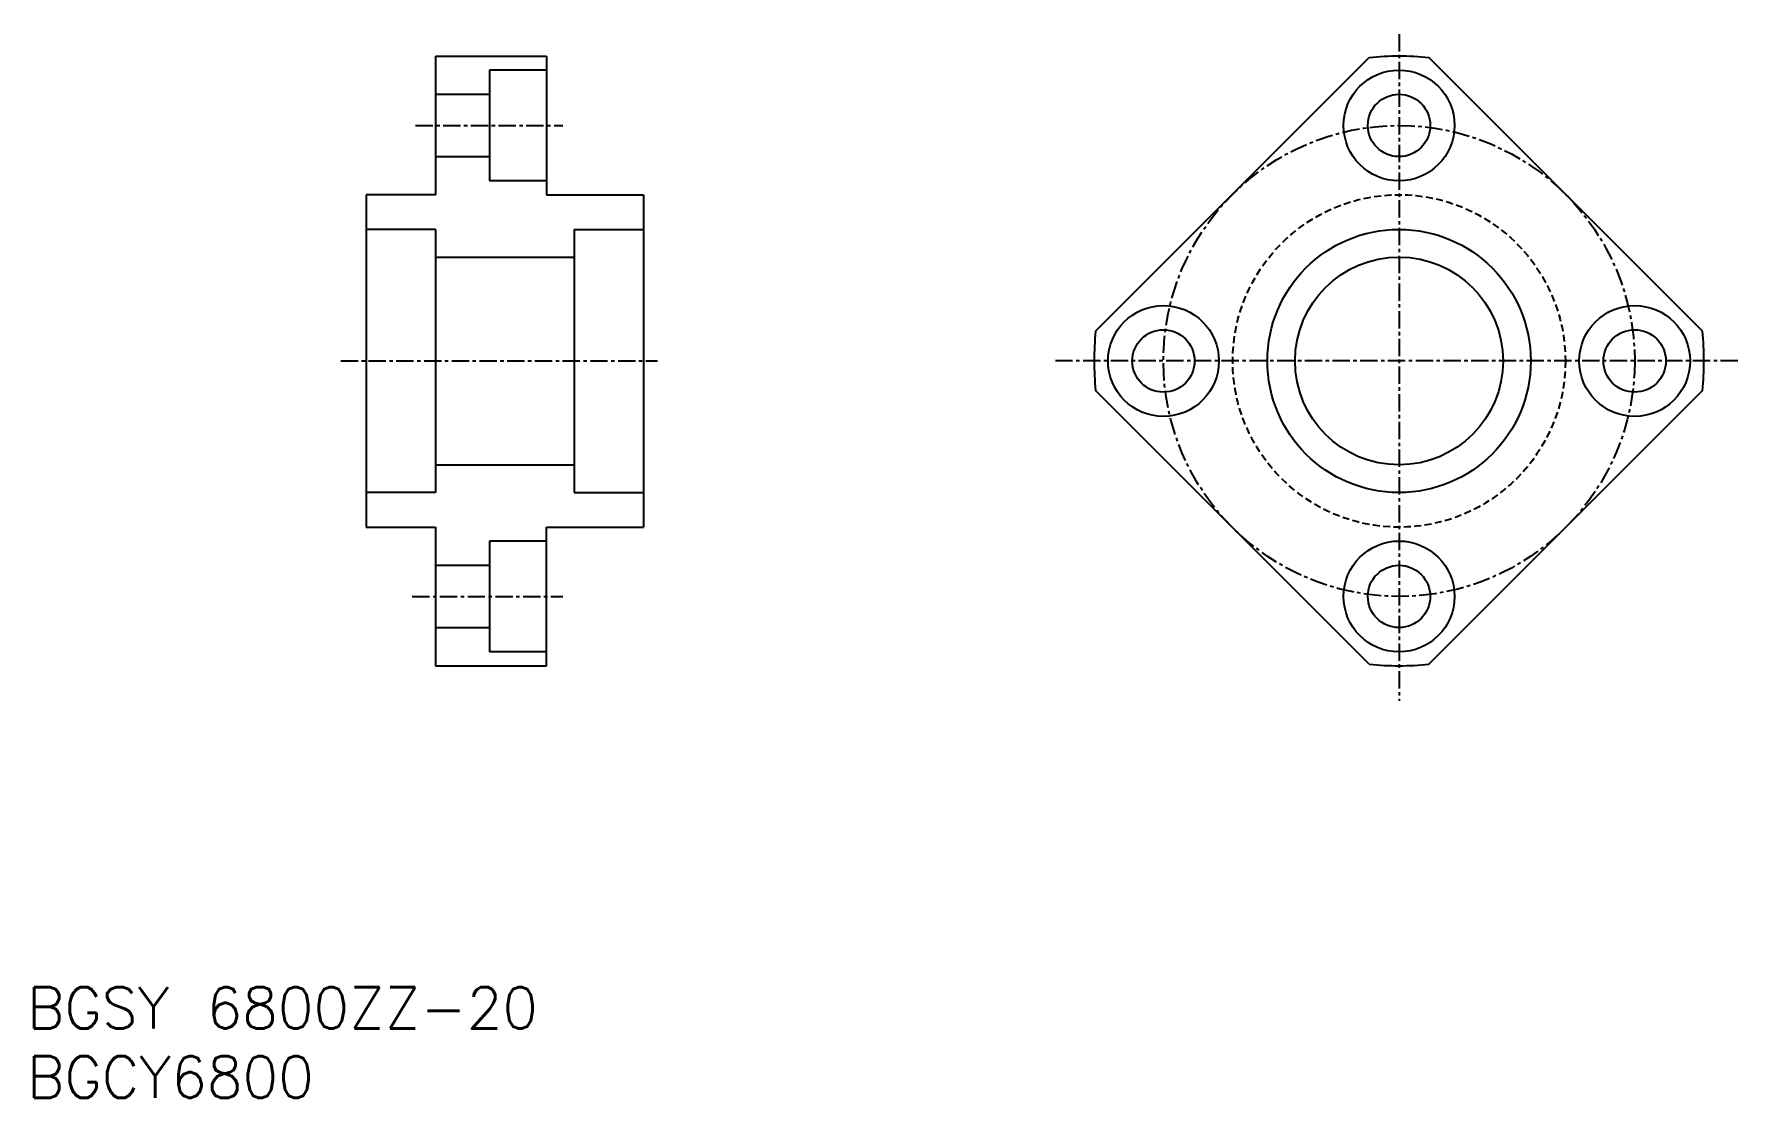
# Model space of a CAD drawing. Extents: x 45 to 168, y 37 to 114.
import ezdxf
from ezdxf.enums import TextEntityAlignment as Align

# ---------------------------------------------------------------- set-up
doc = ezdxf.new("R2010")
doc.units = 0
doc.linetypes.add('CENTER', pattern=[2, 1.25, -0.25, 0.25, -0.25])
doc.linetypes.add('DASHED', pattern=[0.75, 0.5, -0.25])
doc.layers.get('0').update_dxf_attribs({"linetype": 'CONTINUOUS'})
doc.layers.add('CENTER', color=1, linetype='CENTER')
doc.styles.get("Standard").update_dxf_attribs({"font": 'txt.shx', "bigfont": 'extfont.shx'})

msp = doc.modelspace()

# ---------------------------------------------------------------- linework, layer by layer
at = {"color": 7, "linetype": 'CONTINUOUS'}
for p, q in [((74.26, 112.5), (74.26, 102.5)), ((74.26, 112.5), (82.26, 112.5)), ((82.26, 112.5), (82.26, 102.5)), ((121.88, 92.65), (141.63, 112.4)), ((165.67, 92.65), (145.92, 112.4)), ((82.26, 111.5), (78.16, 111.5)), ((78.16, 111.5), (78.16, 103.5)), ((74.26, 109.75), (78.16, 109.75)), ((74.26, 105.25), (78.16, 105.25)), ((82.26, 103.5), (78.16, 103.5)), ((69.26, 102.5), (69.26, 78.5)), ((74.26, 102.5), (69.26, 102.5)), ((82.26, 102.5), (89.26, 102.5)), ((89.26, 102.5), (89.26, 78.5)), ((74.26, 100), (69.26, 100)), ((74.26, 100), (74.26, 81)), ((84.26, 100), (89.26, 100)), ((84.26, 100), (84.26, 81)), ((74.26, 98), (84.26, 98)), ((141.63, 68.61), (121.88, 88.36)), ((145.92, 68.61), (165.67, 88.36)), ((74.26, 83), (84.26, 83)), ((74.26, 81), (69.26, 81)), ((84.26, 81), (89.26, 81)), ((69.26, 78.5), (74.26, 78.5)), ((74.26, 78.5), (74.26, 68.5)), ((78.16, 77.5), (78.16, 69.5)), ((82.26, 77.5), (78.16, 77.5)), ((82.26, 78.5), (89.26, 78.5)), ((82.26, 68.5), (82.26, 78.5)), ((74.26, 75.75), (78.16, 75.75)), ((74.26, 71.25), (78.16, 71.25)), ((82.26, 69.5), (78.16, 69.5)), ((74.26, 68.5), (82.26, 68.5))]:
    msp.add_line(p, q, dxfattribs=at)
for centre, radius in [((143.78, 107.5), 4), ((143.78, 107.5), 2.25), ((143.78, 90.5), 9.5), ((143.78, 90.5), 7.5), ((126.78, 90.5), 4), ((160.78, 90.5), 4), ((126.78, 90.5), 2.25), ((160.78, 90.5), 2.25), ((143.78, 73.5), 4), ((143.78, 73.5), 2.25)]:
    msp.add_circle(centre, radius, dxfattribs=at)
at = {"color": 3, "linetype": 'DASHED'}
msp.add_circle((143.78, 90.5), 12, dxfattribs=at)
at = {"color": 7, "linetype": 'CONTINUOUS'}
for start, end in [(84.4006, 95.5994), (174.4006, 185.5994), (354.4006, 5.5994), (264.4006, 275.5994)]:
    msp.add_arc((143.78, 90.5), 22, start, end, dxfattribs=at)
at = {"layer": 'CENTER', "color": 1, "linetype": 'CENTER'}
for p, q in [((143.78, 114.1), (143.78, 65.97)), ((72.81, 107.5), (83.44, 107.5)), ((67.43, 90.5), (90.28, 90.5)), ((168.23, 90.5), (119, 90.5)), ((72.58, 73.5), (83.44, 73.5))]:
    msp.add_line(p, q, dxfattribs=at)
msp.add_circle((143.78, 90.5), 17, dxfattribs=at)

# ---------------------------------------------------------------- texts
at = {"color": 7, "linetype": 'CONTINUOUS'}
for s, p in [('BGSY 6800ZZ-20', (44.78, 43.8)), ('BGCY6800', (44.78, 38.8))]:
    msp.add_text(s, height=3, dxfattribs=at).set_placement(p, align=Align.MIDDLE_LEFT)

doc.saveas('drawing.dxf')
